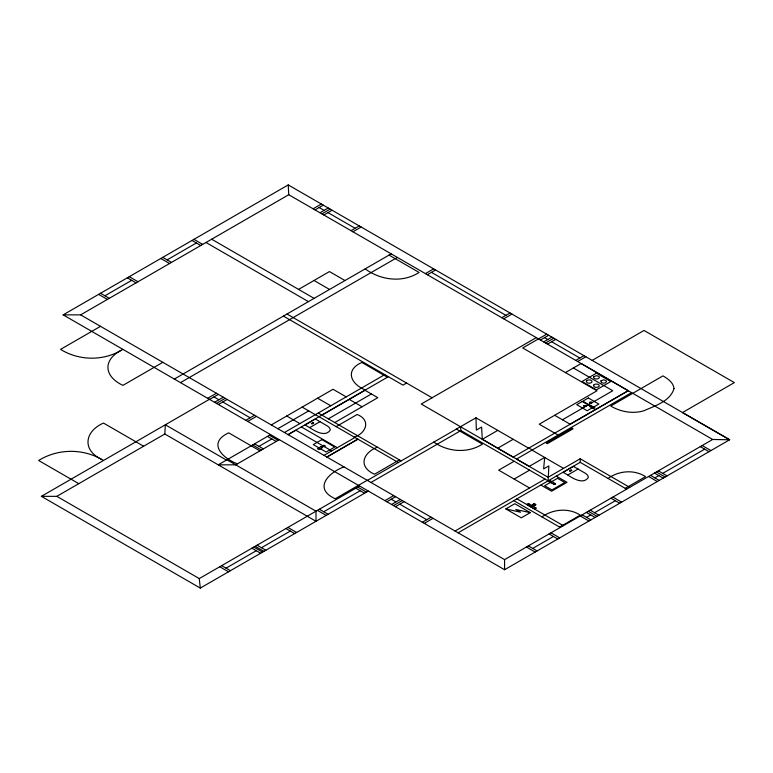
<?xml version="1.0" encoding="UTF-8"?>
<svg xmlns="http://www.w3.org/2000/svg" width="773" height="773" viewBox="0 0 773 773"><rect width="100%" height="100%" fill="white"/><g stroke="black" fill="none" stroke-linecap="round" stroke-linejoin="round"><path stroke-width="1.16" d="M504.576 569.72L504.576 559.623L712.687 439.47L729.664 439.769L504.576 569.72L63.135 314.862L288.232 184.911L729.664 439.769L682.472 412.56L734.35 382.606L644.025 330.458L592.176 360.392M368.344 491.068L200.294 588.089L41.384 496.343L56.825 496.343L164.813 434.001L165.325 424.783L226.46 460.08M544.685 457.49L543.622 468.94L548.869 465.906L548.096 480.854L460.93 430.532L460.418 426.667M585.538 406.366C585.586 404.646 582.919 406.878 585.354 406.463M591.442 402.955C591.49 401.235 588.804 403.467 591.258 403.062M122.917 349.377C102.944 358.865 102.944 375.891 122.917 385.379L162.842 362.324M104.935 295.788L131.7 280.328M167.123 259.883L196.39 242.983M63.135 314.862L80.634 314.862L288.744 194.719L712.687 439.47M100.49 326.332L60.565 349.377C78.74 360.653 102.548 361.194 121.09 350.43M313.113 208.787L321.346 204.033M315.046 209.898L323.278 205.145M320.003 212.759L328.235 208.005M321.935 213.879L330.168 209.125M323.868 214.991L332.1 210.237M351 230.654L359.232 225.9M352.932 231.774L361.165 227.02M298.581 289.402L329.462 271.574L344.893 280.483M174.331 379.06L391.186 253.863M180.505 382.625L397.361 257.428M207.676 398.308L216.421 393.264M425.411 273.613L433.643 268.859M41.384 496.343L209.425 399.322M209.609 399.428L218.353 394.375M427.334 274.734L435.576 269.98M214.536 402.269L223.281 397.225M216.459 403.39L225.214 398.337M218.392 404.501L227.146 399.448M245.785 420.319L254.539 415.265M247.718 421.43L256.472 416.376M271.284 424.928L333.037 389.273L346.198 396.868M277.845 428.725L308.727 410.898M270.569 434.619L218.228 464.834L235.726 464.834L279.314 439.673M258.974 446.369L271.854 438.929M284.416 432.513L384.78 374.625M288.039 434.61L388.375 376.702M288.126 434.658L295.846 430.203L331.723 450.91M321.897 415.13L364.972 390.259L377.813 397.68L334.748 422.551M309.702 427.614C314.959 431.237 325.655 437.518 330.322 429.952L329.482 427.749L327.636 426.136L315.365 419.005L305.074 424.947L309.702 427.614L319.993 421.671M501.803 317.722L510.035 312.968M328.322 418.84L371.398 393.969M503.725 318.834L511.968 314.08M406.588 383.05L402.984 385.138L283.391 316.089M336.149 426.628L357.174 414.492C371.137 420 366.276 433.131 354.343 437.132M324.003 455.374L354.971 437.489M326.834 457.007L357.802 439.122M326.95 457.075L357.918 439.19M536.288 337.627L421.237 404.047L548.105 477.299L580.185 458.766L629.724 487.367M546.733 334.158L522.703 347.947L597.007 390.78L539.245 424.203L554.685 433.122M540.433 340.023L548.666 335.269M543.651 341.888L551.893 337.134M545.583 342.999L553.816 338.245M547.516 344.111L555.748 339.357M377.34 447.142C362.75 452.901 357.88 466.873 374.509 474.236L399.39 459.867M343.946 466.882C328.254 472.757 313.026 488.555 335.192 498.769L367.185 480.304M367.349 480.4L475.946 417.807L528.664 448.195M575.73 360.402L583.963 355.648M56.825 496.343L199.27 578.581L359.59 486.024M577.653 361.513L585.886 356.759M370.953 482.478L460.93 430.532M226.074 568.155L256.278 550.714M261.477 547.719L290.329 531.061M323.752 511.765L360.189 490.729M565.392 372.596L581.122 363.513L628.227 390.713L513.175 457.133L482.342 439.277M497.783 430.368L482.304 439.306L481.608 427.073L476.361 430.107L475.984 417.826M384.925 500.643L393.67 495.599M386.858 501.764L395.602 496.71M391.573 504.479L400.317 499.435M393.496 505.6L402.25 500.546M395.428 506.711L404.173 501.658M497.783 448.195L513.224 439.277M562.444 419.768L612.757 390.723L573.373 367.987M628.227 390.713L570.126 424.203L554.618 415.246M631.57 392.645L516.528 459.065L529.273 466.361L544.704 457.452L532.017 450.118M514.132 461.249L498.691 470.158L529.573 487.985M422.358 522.258L431.102 517.205M424.29 523.369L433.035 518.325M514.132 479.076L529.573 470.158M455.036 531.022L545.013 479.076M458.118 532.8L580.185 462.331L626.632 489.154M505.822 508.924L514.828 503.725L530.268 512.634L521.263 517.833L505.822 508.924L520.538 512.219L515.833 509.504L530.268 512.634M567.778 474.989C573.035 478.603 583.731 484.884 588.398 477.318L587.557 475.124L585.712 473.501L573.44 466.37L563.15 472.313L567.778 474.989L578.069 469.047M527.544 504.866L529.138 503.977M530.423 506.528L533.573 503.899L535.892 504.392L535.679 505.117L531.119 506.933M533.998 508.595L535.573 507.687M608.032 478.41C618.931 470.66 634.082 469.288 645.552 476.632L625.251 488.352M541.97 516.905C553.11 509.001 568.59 507.629 580.31 515.127L559.594 527.08M532.703 548.434L553.449 536.462M586.504 517.369L590.746 514.924M594.601 512.702L615.347 500.72M654.876 477.898L658.857 475.598M662.712 473.376L704.657 449.161M103.476 460.495C83.957 448.301 58.178 448.301 38.65 460.495L78.788 483.666M319.162 207.522L324.119 210.382M327.984 212.614L355.116 228.277M431.45 272.357L505.919 315.345M544.55 337.646L547.767 339.511M551.632 341.734L579.847 358.025M389.041 255.1L419.092 272.454C402.472 283.189 380.664 280.241 365.165 268.888M702.213 445.519L710.957 450.572M700.28 446.63L709.025 451.683M658.335 470.844L667.08 475.897M656.403 471.965L665.157 477.009M654.48 473.076L663.224 478.129M314.022 280.483L329.462 289.402M650.508 475.366L659.253 480.42M648.576 476.487L657.321 481.531M554.763 433.122L558.116 435.054M211.657 239.215L314.099 298.368M205.995 242.49L308.437 301.634M193.946 239.35L202.69 244.394M192.013 240.461L200.767 245.514M528.925 448.04L532.268 449.973M544.656 457.481L563.546 468.38M612.902 497.078L621.647 502.131M610.97 498.199L619.714 503.242M286.996 314.012L432.097 397.786M387.457 377.234L361.822 362.44C344.516 370.122 350.758 384.268 365.426 389.959M556.299 476.12L567.024 482.313L551.584 491.222L540.858 485.038M162.745 257.361L171.5 262.405M160.813 258.472L169.567 263.525M456.312 429.034L482.458 444.137C467.597 453.616 447.954 452.041 433.759 442.059M590.224 510.17L598.969 515.224M588.292 511.282L597.046 516.335M586.369 512.402L595.113 517.446M582.137 514.847L590.881 519.891M580.204 515.958L588.949 521.012M349.203 399.37L362.044 406.782M532.481 505.339L533.177 505.745M531.998 505.619L528.259 503.465L526.693 504.373L534.829 509.069L536.394 508.161L532.694 506.025M516.895 498.865L563.353 525.688M129.255 276.695L138 281.749M513.813 500.653L560.261 527.466M127.323 277.807L136.077 282.86M551.004 532.819L559.749 537.873M317.597 398.192L330.757 405.786M549.072 533.93L557.816 538.984M318.263 413.024L401.148 460.882M315.432 414.666L398.317 462.515M302.156 407.1L315.316 414.695M100.558 293.257L109.312 298.31M98.625 294.378L107.379 299.422M528.326 545.902L537.08 550.956M526.403 547.023L535.148 552.067M286.715 416.019L299.856 423.604M301.335 426.928L337.299 447.693M80.634 314.862L504.576 559.623M213.976 396.897L218.904 399.747M222.769 401.979L250.162 417.797M391.235 499.232L395.94 501.957M399.805 504.18L426.735 519.736M269.4 435.296L278.154 440.339M357.744 487.087L366.499 492.14M267.477 436.407L276.222 441.46M355.812 488.198L364.566 493.251M254.597 443.837L263.351 448.891M252.674 444.948L261.419 450.002M259.921 450.872L228.692 432.841C207.038 442.842 222.266 458.157 237.437 463.848M319.375 509.233L328.129 514.287M317.442 510.354L326.196 515.407M226.972 459.79L316.002 511.185L316.002 521.292L164.813 434.001M287.885 527.418L296.629 532.471M143.614 446.234L103.476 423.063C84.663 431.324 81.764 449.963 101.582 459.394M285.952 528.539L294.697 533.583M257.109 545.187L265.854 550.241M255.177 546.298L263.922 551.352M253.834 547.081L262.588 552.125M251.901 548.192L260.656 553.246M221.696 565.633L230.441 570.687M219.764 566.744L228.508 571.798M199.27 578.581L200.294 588.089M288.232 184.911L288.744 194.719M580.185 458.766L580.185 462.331M674.008 388.577C670.288 401.313 654.837 405.883 643.764 410.801C632.691 414.096 620.584 411.854 610.747 406.038L663.002 375.862C667.795 378.78 673.428 382.49 674.008 388.577M593.712 376.731L593.712 377.997L595.316 378.925L597.51 378.925L599.114 377.997A2.947 1.701 0 0 0 598.669 376.287L596.418 375.678L593.712 376.731M600.921 380.886L601.355 382.596L603.616 383.205L605.472 382.828L606.525 381.524L605.877 380.451L603.616 379.843L600.921 380.886M586.514 380.886L586.292 381.524C586.987 383.717 590.524 383.669 591.905 382.152L591.915 380.886L590.311 379.958L588.108 379.968L586.514 380.886M593.712 385.051L593.5 385.679C594.195 387.872 597.732 387.833 599.104 386.316L599.114 385.051L597.51 384.123L595.316 384.123L593.712 385.051M555.062 483.898L553.613 483.898L555.062 483.898M324.476 445.982L323.017 445.982L324.476 445.982M583.876 405.69L584.195 406.733L586.205 406.115L585.673 405.506L583.876 405.69M589.77 402.289L590.089 403.322L592.108 402.714L591.577 402.095L589.77 402.289M325.018 445.982L323.742 446.717L322.467 445.982L323.742 445.248L325.018 445.982M553.275 483.473L553.594 484.516L555.613 483.898L555.072 483.289L553.275 483.473M312.968 422.609L311.326 423.556L312.108 424.01L313.741 423.063L312.968 422.609M321.887 439.624L313.268 444.601L326.129 452.031L334.748 447.055L321.887 439.624M321.046 446.649L317.452 448.726L318.988 449.615L322.592 447.538L321.046 446.649M596.408 373.204L582.001 381.524L596.408 389.843L610.825 381.524L596.408 373.204M582.224 401.496L576.716 404.675L587.229 410.743L592.736 407.564L582.224 401.496M588.34 397.989L582.832 401.177L593.345 407.245L598.853 404.066L588.34 397.989M591.413 405.796L589.867 406.685L593.471 408.762L595.017 407.873L591.413 405.796M572.059 428.184L546.221 443.103L547.245 443.702L573.093 428.783L572.059 428.184M550.241 480.651L548.704 481.54L552.299 483.618L553.845 482.729L550.241 480.651M571.034 469.984L569.401 470.921L570.184 471.375L571.817 470.428L571.034 469.984M557.507 478.303L544.646 485.734L551.922 489.937L564.792 482.507L557.507 478.303M528.877 504.566L528.365 504.421L528.877 504.566M534.539 507.842L534.587 507.88M533.563 503.928C536.249 506.354 535.873 503.774 533.563 503.928"/></g></svg>
